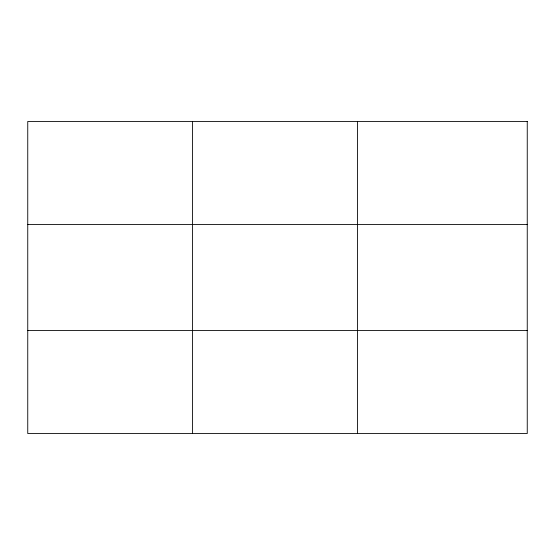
<?xml version="1.0" encoding="UTF-8"?>
<svg xmlns="http://www.w3.org/2000/svg" width="555" height="555" viewBox="0 0 555 555"><rect width="100%" height="100%" fill="white"/><g stroke="black" fill="none" stroke-linecap="round" stroke-linejoin="round"><path stroke-width="0.83" d="M192.585 121.476L192.585 433.524M357.42 121.476L357.42 433.524M27.75 224.449L527.25 224.449M27.75 330.551L527.25 330.551M527.25 121.476L527.25 433.524L27.75 433.524L27.75 121.476L527.25 121.476"/></g></svg>
